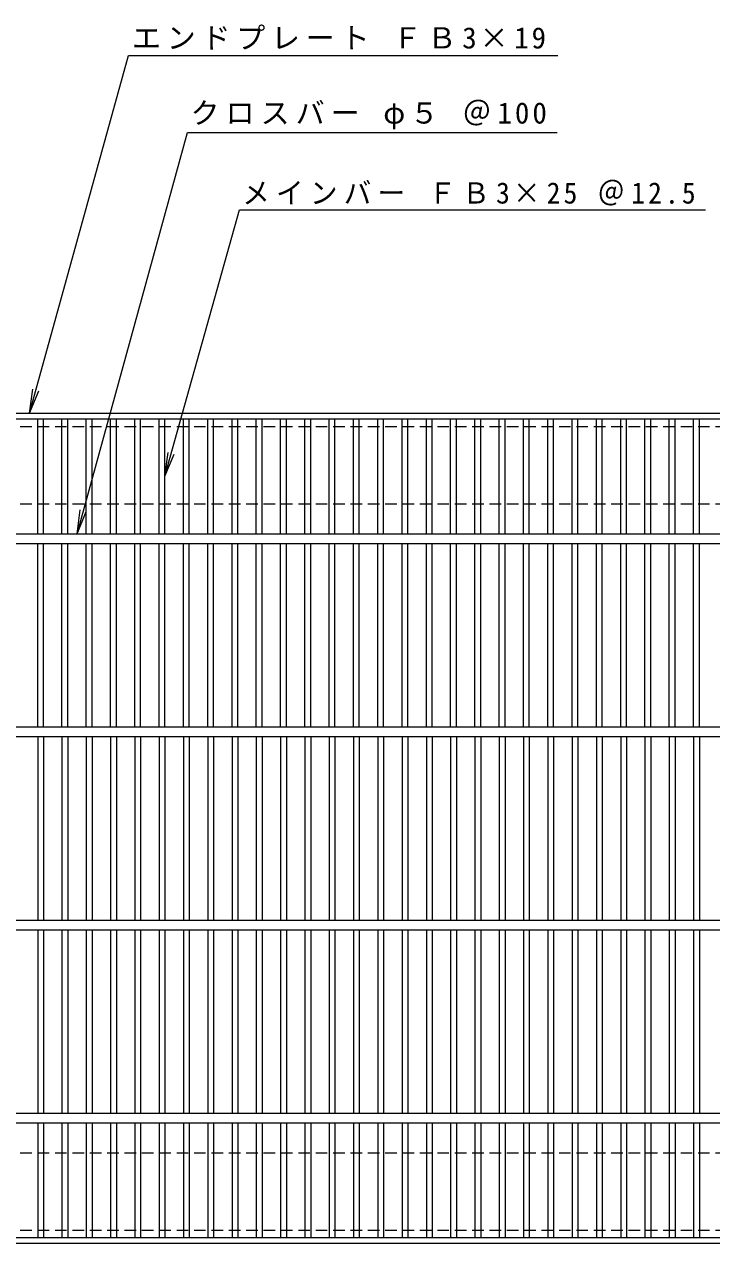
# Model space of a CAD drawing. Units: millimetres, scale not verified. Extents: x -797 to 868, y -688 to 559.
# Drawn here: x -437 to -81, y -73 to 559 of the extents above; entities that cross this region are included whole.
import ezdxf

# ---------------------------------------------------------------- set-up
doc = ezdxf.new("R2010")
doc.units = ezdxf.units.MM
doc.header["$LTSCALE"] = 5
doc.linetypes.add('DASHED1', pattern=[1.8, 1.2, -0.6])
for name, color, linetype, lineweight in [('A-1_ピット', 2, 'Continuous', 9), ('A-2_蓋', 3, 'Continuous', 9), ('A-4_寸法', 7, 'Continuous', 9)]:
    doc.layers.add(name, color=color, linetype=linetype, lineweight=lineweight)
doc.styles.add('ＭＳ ゴシック', font='')
doc.styles.get('ＭＳ ゴシック').set_extended_font_data('MS Gothic')

msp = doc.modelspace()

# ---------------------------------------------------------------- linework, layer by layer
at = {"layer": 'A-1_ピット', "linetype": 'DASHED1'}
for p, q in [((-789.991, 310.294), (197.008, 310.294)), ((-789.991, -25.707), (197.008, -25.707))]:
    msp.add_line(p, q, dxfattribs=at)
for points in [[(-789.991, 310.294), (-789.991, 350.294), (197.008, 350.294), (197.008, 310.294)], [(-789.991, -25.707), (-789.991, -65.707), (197.008, -65.707), (197.008, -25.707)]]:
    msp.add_lwpolyline(points, dxfattribs=at)
at = {"layer": 'A-2_蓋'}
for p, q in [((-794.991, 357.294), (202.008, 357.294)), ((-794.991, 354.294), (202.008, 354.294)), ((-429.991, 294.794), (-429.991, 354.294)), ((-426.99, 294.794), (-426.99, 354.294)), ((-417.411, 294.794), (-417.411, 354.294)), ((-414.41, 294.794), (-414.41, 354.294)), ((-404.831, 294.794), (-404.831, 354.294)), ((-401.83, 294.794), (-401.83, 354.294)), ((-392.251, 294.794), (-392.251, 354.294)), ((-389.251, 294.794), (-389.251, 354.294)), ((-379.671, 294.794), (-379.671, 354.294)), ((-376.671, 294.794), (-376.671, 354.294)), ((-367.09, 294.794), (-367.09, 354.294)), ((-364.091, 294.794), (-364.091, 354.294)), ((-354.51, 294.794), (-354.51, 354.294)), ((-351.511, 294.794), (-351.511, 354.294)), ((-341.931, 294.794), (-341.931, 354.294)), ((-338.931, 294.794), (-338.931, 354.294)), ((-329.351, 294.794), (-329.351, 354.294)), ((-326.351, 294.794), (-326.351, 354.294)), ((-316.771, 294.794), (-316.771, 354.294)), ((-313.77, 294.794), (-313.77, 354.294)), ((-304.19, 294.794), (-304.19, 354.294)), ((-301.189, 294.794), (-301.189, 354.294)), ((-291.609, 294.794), (-291.609, 354.294)), ((-288.608, 294.794), (-288.608, 354.294)), ((-279.027, 294.794), (-279.027, 354.294)), ((-276.027, 294.794), (-276.027, 354.294)), ((-266.446, 294.794), (-266.446, 354.294)), ((-263.446, 294.794), (-263.446, 354.294)), ((-253.865, 294.794), (-253.865, 354.294)), ((-250.865, 294.794), (-250.865, 354.294)), ((-241.284, 294.794), (-241.284, 354.294)), ((-238.284, 294.794), (-238.284, 354.294)), ((-228.703, 294.794), (-228.703, 354.294)), ((-225.702, 294.794), (-225.702, 354.294)), ((-216.122, 294.794), (-216.122, 354.294)), ((-213.121, 294.794), (-213.121, 354.294)), ((-203.541, 294.794), (-203.541, 354.294)), ((-200.54, 294.794), (-200.54, 354.294)), ((-190.96, 294.794), (-190.96, 354.294)), ((-187.959, 294.794), (-187.959, 354.294)), ((-178.379, 294.794), (-178.379, 354.294)), ((-175.378, 294.794), (-175.378, 354.294)), ((-165.798, 294.794), (-165.798, 354.294)), ((-162.797, 294.794), (-162.797, 354.294)), ((-153.217, 294.794), (-153.217, 354.294)), ((-150.216, 294.794), (-150.216, 354.294)), ((-140.636, 294.794), (-140.636, 354.294)), ((-137.635, 294.794), (-137.635, 354.294)), ((-128.055, 294.794), (-128.055, 354.294)), ((-125.054, 294.794), (-125.054, 354.294)), ((-115.473, 294.794), (-115.473, 354.294)), ((-112.473, 294.794), (-112.473, 354.294)), ((-102.892, 294.794), (-102.892, 354.294)), ((-99.892, 294.794), (-99.892, 354.294)), ((-90.311, 294.794), (-90.311, 354.294)), ((-87.311, 294.794), (-87.311, 354.294)), ((-794.991, 294.794), (202.008, 294.794)), ((-794.991, 289.794), (202.008, 289.794)), ((-429.991, 194.794), (-429.991, 289.794)), ((-426.99, 194.794), (-426.99, 289.794)), ((-417.411, 194.794), (-417.411, 289.794)), ((-414.41, 194.794), (-414.41, 289.794)), ((-404.831, 194.794), (-404.831, 289.794)), ((-401.83, 194.794), (-401.83, 289.794)), ((-392.251, 194.794), (-392.251, 289.794)), ((-389.251, 194.794), (-389.251, 289.794)), ((-379.671, 194.794), (-379.671, 289.794)), ((-376.671, 194.794), (-376.671, 289.794)), ((-367.09, 194.794), (-367.09, 289.794)), ((-364.091, 194.794), (-364.091, 289.794)), ((-354.51, 194.794), (-354.51, 289.794)), ((-351.511, 194.794), (-351.511, 289.794)), ((-341.931, 194.794), (-341.931, 289.794)), ((-338.931, 194.794), (-338.931, 289.794)), ((-329.351, 194.794), (-329.351, 289.794)), ((-326.351, 194.794), (-326.351, 289.794)), ((-316.771, 194.794), (-316.771, 289.794)), ((-313.77, 194.794), (-313.77, 289.794)), ((-304.19, 194.794), (-304.19, 289.794)), ((-301.189, 194.794), (-301.189, 289.794)), ((-291.609, 194.794), (-291.609, 289.794)), ((-288.608, 194.794), (-288.608, 289.794)), ((-279.027, 194.794), (-279.027, 289.794)), ((-276.027, 194.794), (-276.027, 289.794)), ((-266.446, 194.794), (-266.446, 289.794)), ((-263.446, 194.794), (-263.446, 289.794)), ((-253.865, 194.794), (-253.865, 289.794)), ((-250.865, 194.794), (-250.865, 289.794)), ((-241.284, 194.794), (-241.284, 289.794)), ((-238.284, 194.794), (-238.284, 289.794)), ((-228.703, 194.794), (-228.703, 289.794)), ((-225.702, 194.794), (-225.702, 289.794)), ((-216.122, 194.794), (-216.122, 289.794)), ((-213.121, 194.794), (-213.121, 289.794)), ((-203.541, 194.794), (-203.541, 289.794)), ((-200.54, 194.794), (-200.54, 289.794)), ((-190.96, 194.794), (-190.96, 289.794)), ((-187.959, 194.794), (-187.959, 289.794)), ((-178.379, 194.794), (-178.379, 289.794)), ((-175.378, 194.794), (-175.378, 289.794)), ((-165.798, 194.794), (-165.798, 289.794)), ((-162.797, 194.794), (-162.797, 289.794)), ((-153.217, 194.794), (-153.217, 289.794)), ((-150.216, 194.794), (-150.216, 289.794)), ((-140.636, 194.794), (-140.636, 289.794)), ((-137.635, 194.794), (-137.635, 289.794)), ((-128.055, 194.794), (-128.055, 289.794)), ((-125.054, 194.794), (-125.054, 289.794)), ((-115.473, 194.794), (-115.473, 289.794)), ((-112.473, 194.794), (-112.473, 289.794)), ((-102.892, 194.794), (-102.892, 289.794)), ((-99.892, 194.794), (-99.892, 289.794)), ((-90.311, 194.794), (-90.311, 289.794)), ((-87.311, 194.794), (-87.311, 289.794)), ((-794.991, 194.793), (202.008, 194.793)), ((-794.991, 189.794), (202.008, 189.794)), ((-429.991, 189.794), (-429.991, 94.793)), ((-426.99, 189.794), (-426.99, 94.793)), ((-417.411, 189.794), (-417.411, 94.793)), ((-414.41, 189.794), (-414.41, 94.793)), ((-404.831, 189.794), (-404.831, 94.793)), ((-401.83, 189.794), (-401.83, 94.793)), ((-392.251, 189.794), (-392.251, 94.793)), ((-389.251, 189.794), (-389.251, 94.793)), ((-379.671, 189.794), (-379.671, 94.793)), ((-376.671, 189.794), (-376.671, 94.793)), ((-367.09, 189.794), (-367.09, 94.793)), ((-364.091, 189.794), (-364.091, 94.793)), ((-354.51, 189.794), (-354.51, 94.793)), ((-351.511, 189.794), (-351.511, 94.793)), ((-341.931, 189.794), (-341.931, 94.793)), ((-338.931, 189.794), (-338.931, 94.793)), ((-329.351, 189.794), (-329.351, 94.793)), ((-326.351, 189.794), (-326.351, 94.793)), ((-316.771, 189.794), (-316.771, 94.793)), ((-313.77, 189.794), (-313.77, 94.793)), ((-304.19, 189.794), (-304.19, 94.793)), ((-301.189, 189.794), (-301.189, 94.793)), ((-291.609, 189.794), (-291.609, 94.793)), ((-288.608, 189.794), (-288.608, 94.793)), ((-279.027, 189.794), (-279.027, 94.793)), ((-276.027, 189.794), (-276.027, 94.793)), ((-266.446, 189.794), (-266.446, 94.793)), ((-263.446, 189.794), (-263.446, 94.793)), ((-253.865, 189.794), (-253.865, 94.793)), ((-250.865, 189.794), (-250.865, 94.793)), ((-241.284, 189.794), (-241.284, 94.793)), ((-238.284, 189.794), (-238.284, 94.793)), ((-228.703, 189.794), (-228.703, 94.793)), ((-225.702, 189.794), (-225.702, 94.793)), ((-216.122, 189.794), (-216.122, 94.793)), ((-213.121, 189.794), (-213.121, 94.793)), ((-203.541, 189.794), (-203.541, 94.793)), ((-200.54, 189.794), (-200.54, 94.793)), ((-190.96, 189.794), (-190.96, 94.793)), ((-187.959, 189.794), (-187.959, 94.793)), ((-178.379, 189.794), (-178.379, 94.793)), ((-175.378, 189.794), (-175.378, 94.793)), ((-165.798, 189.794), (-165.798, 94.793)), ((-162.797, 189.794), (-162.797, 94.793)), ((-153.217, 189.794), (-153.217, 94.793)), ((-150.216, 189.794), (-150.216, 94.793)), ((-140.636, 189.794), (-140.636, 94.793)), ((-137.635, 189.794), (-137.635, 94.793)), ((-128.055, 189.794), (-128.055, 94.793)), ((-125.054, 189.794), (-125.054, 94.793)), ((-115.473, 189.794), (-115.473, 94.793)), ((-112.473, 189.794), (-112.473, 94.793)), ((-102.892, 189.794), (-102.892, 94.793)), ((-99.892, 189.794), (-99.892, 94.793)), ((-90.311, 189.794), (-90.311, 94.793)), ((-87.311, 189.794), (-87.311, 94.793)), ((-794.991, 94.793), (202.008, 94.793)), ((-794.991, 89.794), (202.008, 89.794)), ((-429.991, 89.794), (-429.991, -5.207)), ((-426.99, 89.794), (-426.99, -5.207)), ((-417.411, 89.794), (-417.411, -5.207)), ((-414.41, 89.794), (-414.41, -5.207)), ((-404.831, 89.794), (-404.831, -5.207)), ((-401.83, 89.794), (-401.83, -5.207)), ((-392.251, 89.794), (-392.251, -5.207)), ((-389.251, 89.794), (-389.251, -5.207)), ((-379.671, 89.794), (-379.671, -5.207)), ((-376.671, 89.794), (-376.671, -5.207)), ((-367.09, 89.794), (-367.09, -5.207)), ((-364.091, 89.794), (-364.091, -5.207)), ((-354.51, 89.794), (-354.51, -5.207)), ((-351.511, 89.794), (-351.511, -5.207)), ((-341.931, 89.794), (-341.931, -5.207)), ((-338.931, 89.794), (-338.931, -5.207)), ((-329.351, 89.794), (-329.351, -5.207)), ((-326.351, 89.794), (-326.351, -5.207)), ((-316.771, 89.794), (-316.771, -5.207)), ((-313.77, 89.794), (-313.77, -5.207)), ((-304.19, 89.794), (-304.19, -5.207)), ((-301.189, 89.794), (-301.189, -5.207)), ((-291.609, 89.794), (-291.609, -5.207)), ((-288.608, 89.794), (-288.608, -5.207)), ((-279.027, 89.794), (-279.027, -5.207)), ((-276.027, 89.794), (-276.027, -5.207)), ((-266.446, 89.794), (-266.446, -5.207)), ((-263.446, 89.794), (-263.446, -5.207)), ((-253.865, 89.794), (-253.865, -5.207)), ((-250.865, 89.794), (-250.865, -5.207)), ((-241.284, 89.794), (-241.284, -5.207)), ((-238.284, 89.794), (-238.284, -5.207)), ((-228.703, 89.794), (-228.703, -5.207)), ((-225.702, 89.794), (-225.702, -5.207)), ((-216.122, 89.794), (-216.122, -5.207)), ((-213.121, 89.794), (-213.121, -5.207)), ((-203.541, 89.794), (-203.541, -5.207)), ((-200.54, 89.794), (-200.54, -5.207)), ((-190.96, 89.794), (-190.96, -5.207)), ((-187.959, 89.794), (-187.959, -5.207)), ((-178.379, 89.794), (-178.379, -5.207)), ((-175.378, 89.794), (-175.378, -5.207)), ((-165.798, 89.794), (-165.798, -5.207)), ((-162.797, 89.794), (-162.797, -5.207)), ((-153.217, 89.794), (-153.217, -5.207)), ((-150.216, 89.794), (-150.216, -5.207)), ((-140.636, 89.794), (-140.636, -5.207)), ((-137.635, 89.794), (-137.635, -5.207)), ((-128.055, 89.794), (-128.055, -5.207)), ((-125.054, 89.794), (-125.054, -5.207)), ((-115.473, 89.794), (-115.473, -5.207)), ((-112.473, 89.794), (-112.473, -5.207)), ((-102.892, 89.794), (-102.892, -5.207)), ((-99.892, 89.794), (-99.892, -5.207)), ((-90.311, 89.794), (-90.311, -5.207)), ((-87.311, 89.794), (-87.311, -5.207)), ((-794.991, -5.207), (202.008, -5.207)), ((-794.991, -10.207), (202.008, -10.207)), ((-429.991, -10.207), (-429.991, -69.706)), ((-426.99, -10.207), (-426.99, -69.706)), ((-417.411, -10.207), (-417.411, -69.706)), ((-414.41, -10.207), (-414.41, -69.706)), ((-404.831, -10.207), (-404.831, -69.706)), ((-401.83, -10.207), (-401.83, -69.706)), ((-392.251, -10.207), (-392.251, -69.706)), ((-389.251, -10.207), (-389.251, -69.706)), ((-379.671, -10.207), (-379.671, -69.706)), ((-376.671, -10.207), (-376.671, -69.706)), ((-367.09, -10.207), (-367.09, -69.706)), ((-364.091, -10.207), (-364.091, -69.706)), ((-354.51, -10.207), (-354.51, -69.706)), ((-351.511, -10.207), (-351.511, -69.706)), ((-341.931, -10.207), (-341.931, -69.706)), ((-338.931, -10.207), (-338.931, -69.706)), ((-329.351, -10.207), (-329.351, -69.706)), ((-326.351, -10.207), (-326.351, -69.706)), ((-316.771, -10.207), (-316.771, -69.706)), ((-313.77, -10.207), (-313.77, -69.706)), ((-304.19, -10.207), (-304.19, -69.706)), ((-301.189, -10.207), (-301.189, -69.706)), ((-291.609, -10.207), (-291.609, -69.706)), ((-288.608, -10.207), (-288.608, -69.706)), ((-279.027, -10.207), (-279.027, -69.706)), ((-276.027, -10.207), (-276.027, -69.706)), ((-266.446, -10.207), (-266.446, -69.706)), ((-263.446, -10.207), (-263.446, -69.706)), ((-253.865, -10.207), (-253.865, -69.706)), ((-250.865, -10.207), (-250.865, -69.706)), ((-241.284, -10.207), (-241.284, -69.706)), ((-238.284, -10.207), (-238.284, -69.706)), ((-228.703, -10.207), (-228.703, -69.706)), ((-225.702, -10.207), (-225.702, -69.706)), ((-216.122, -10.207), (-216.122, -69.706)), ((-213.121, -10.207), (-213.121, -69.706)), ((-203.541, -10.207), (-203.541, -69.706)), ((-200.54, -10.207), (-200.54, -69.706)), ((-190.96, -10.207), (-190.96, -69.706)), ((-187.959, -10.207), (-187.959, -69.706)), ((-178.379, -10.207), (-178.379, -69.706)), ((-175.378, -10.207), (-175.378, -69.706)), ((-165.798, -10.207), (-165.798, -69.706)), ((-162.797, -10.207), (-162.797, -69.706)), ((-153.217, -10.207), (-153.217, -69.706)), ((-150.216, -10.207), (-150.216, -69.706)), ((-140.636, -10.207), (-140.636, -69.706)), ((-137.635, -10.207), (-137.635, -69.706)), ((-128.055, -10.207), (-128.055, -69.706)), ((-125.054, -10.207), (-125.054, -69.706)), ((-115.473, -10.207), (-115.473, -69.706)), ((-112.473, -10.207), (-112.473, -69.706)), ((-102.892, -10.207), (-102.892, -69.706)), ((-99.892, -10.207), (-99.892, -69.706)), ((-90.311, -10.207), (-90.311, -69.706)), ((-87.311, -10.207), (-87.311, -69.706)), ((202.008, -69.706), (-794.991, -69.706)), ((202.008, -72.706), (-794.991, -72.706))]:
    msp.add_line(p, q, dxfattribs=at)
at = {"layer": 'A-4_寸法'}
for p, q in [((-434.183, 357.294), (-382.937, 542.487)), ((-382.937, 542.487), (-160.548, 542.487)), ((-409.621, 294.794), (-352.346, 502.487)), ((-352.346, 502.487), (-161.025, 502.487)), ((-364.091, 324.544), (-325.505, 462.487)), ((-325.505, 462.487), (-84.192, 462.487)), ((-434.183, 357.294), (-432.552, 369.687)), ((-434.183, 357.294), (-429.4, 368.842)), ((-364.091, 324.544), (-362.459, 336.937)), ((-364.091, 324.544), (-359.307, 336.092)), ((-409.621, 294.794), (-407.99, 307.187)), ((-409.621, 294.794), (-404.838, 306.343))]:
    msp.add_line(p, q, dxfattribs=at)

# ---------------------------------------------------------------- texts
at = {"layer": 'A-4_寸法', "char_height": 11, "attachment_point": 7, "style": 'ＭＳ ゴシック'}
for s, insert in [('\\T1.2;エンドプレート\\~ＦＢ3×19', (-381.143, 545.415)), ('\\T1.21;クロスバー\\~φ５\\~＠100', (-350.837, 504.185)), ('\\T1.23;\\W0.95;メインバー\\~ＦＢ3×25\\~＠12.5', (-324.056, 464.718))]:
    msp.add_mtext(s, dxfattribs=dict(at, insert=insert))

doc.saveas('drawing.dxf')
